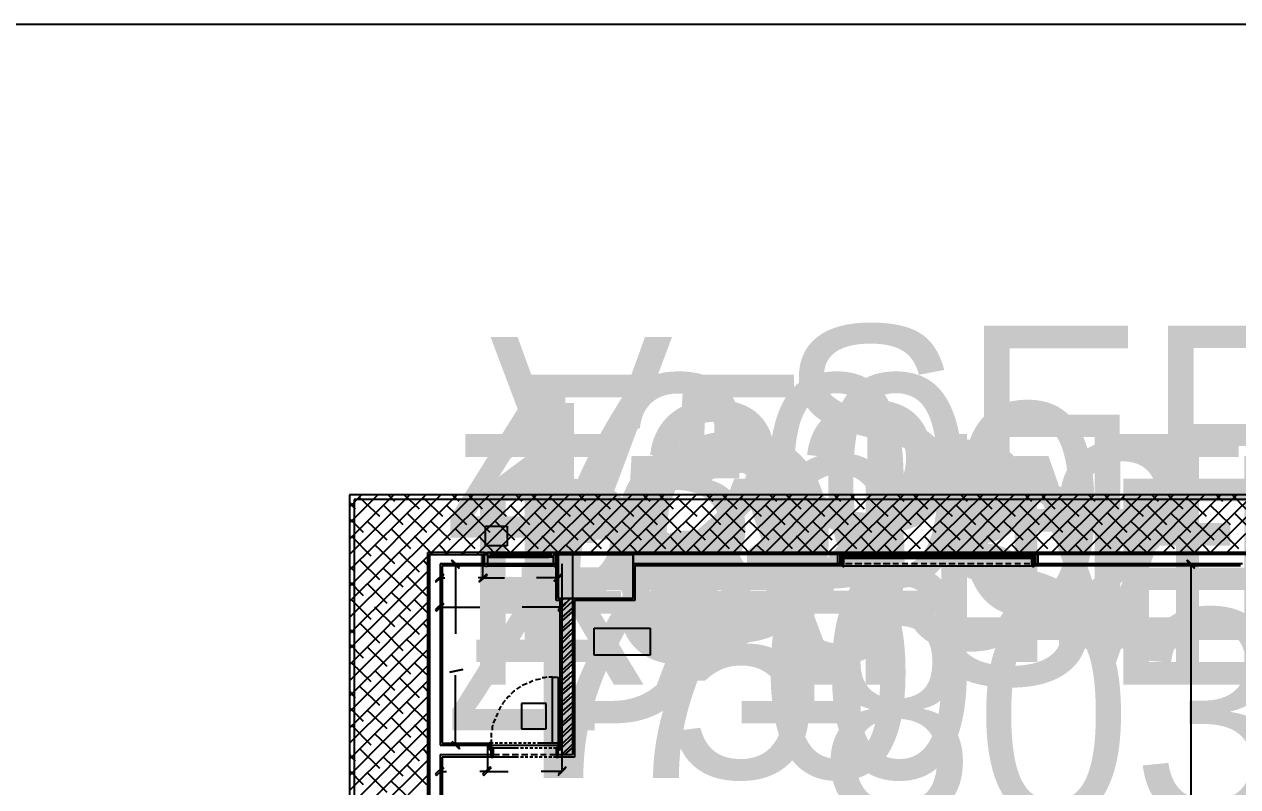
# Model space of a CAD drawing. Header units: feet. Extents: x -4 to 240, y -9 to 130.
# Drawn here: x 36.78 to 77.74, y 104.24 to 129.99 of the extents above; entities that cross this region are included whole.
import ezdxf

# ---------------------------------------------------------------- set-up
doc = ezdxf.new("R2010")
doc.units = ezdxf.units.FT
for name, color, linetype in [('RECTS', 8, 'Continuous'), ('TEXT', 3, 'Continuous'), ('WALLS', 7, 'Continuous')]:
    doc.layers.add(name, color=color, linetype=linetype)

msp = doc.modelspace()

# ---------------------------------------------------------------- linework, layer by layer
at = {"layer": 'RECTS'}
for points in [[(64.306, 111.962), (64.37, 111.962), (64.37, 112.153), (64.306, 112.153)], [(64.306, 111.77), (64.434, 111.77), (64.434, 111.962), (64.306, 111.962)], [(70.788, 111.77), (70.915, 111.77), (70.915, 111.962), (70.788, 111.962)], [(70.852, 111.962), (70.915, 111.962), (70.915, 112.153), (70.852, 112.153)], [(64.37, 111.707), (64.434, 111.707), (64.434, 111.77), (64.37, 111.77)], [(64.408, 111.681), (64.447, 111.681), (64.447, 111.719), (64.408, 111.719)], [(70.788, 111.707), (70.852, 111.707), (70.852, 111.77), (70.788, 111.77)], [(70.813, 111.681), (70.852, 111.681), (70.852, 111.719), (70.813, 111.719)], [(52.478, 105.557), (52.542, 105.557), (52.542, 105.722), (52.478, 105.722)], [(54.801, 105.557), (54.864, 105.557), (54.864, 105.722), (54.801, 105.722)], [(52.478, 105.493), (52.606, 105.493), (52.606, 105.557), (52.478, 105.557)], [(52.542, 105.238), (52.606, 105.238), (52.606, 105.493), (52.542, 105.493)], [(54.737, 105.493), (54.864, 105.493), (54.864, 105.557), (54.737, 105.557)], [(54.737, 105.238), (54.801, 105.238), (54.801, 105.493), (54.737, 105.493)]]:
    msp.add_lwpolyline(points, close=True, dxfattribs=at)
at = {"layer": 'WALLS'}
for p, q in [((-4.172, 129.99), (194.386, 129.99)), ((47.758, 113.684), (48.166, 114.105)), ((47.758, 113.148), (48.715, 114.105)), ((47.758, 112.6), (49.25, 114.105)), ((47.758, 112.089), (49.799, 114.105)), ((47.758, 111.553), (50.335, 114.105)), ((47.758, 111.005), (50.845, 114.105)), ((47.758, 110.494), (51.394, 114.105)), ((47.758, 109.959), (51.93, 114.105)), ((47.758, 109.41), (52.478, 114.105)), ((164.976, 114.105), (47.758, 114.105)), ((47.758, 114.105), (47.758, 80.191)), ((164.823, 113.939), (47.911, 113.939)), ((47.911, 113.939), (47.911, 80.166)), ((48.778, 113.365), (48.102, 114.003)), ((49.289, 113.876), (49.059, 114.105)), ((50.118, 113.62), (49.608, 114.105)), ((50.909, 113.365), (50.246, 114.003)), ((50.973, 112.089), (53.014, 114.105)), ((51.458, 113.876), (51.228, 114.105)), ((51.522, 112.089), (53.563, 114.105)), ((52.249, 113.62), (51.777, 114.105)), ((52.057, 112.089), (54.073, 114.105)), ((53.053, 113.365), (52.376, 114.003)), ((52.67, 112.153), (54.609, 114.105)), ((53.206, 112.153), (55.158, 114.105)), ((53.589, 113.876), (53.372, 114.105)), ((53.754, 112.153), (55.694, 114.105)), ((54.392, 113.62), (53.907, 114.105)), ((54.265, 112.153), (56.242, 114.105)), ((55.222, 113.365), (54.545, 114.003)), ((54.737, 112.089), (56.778, 114.105)), ((55.285, 112.089), (57.289, 114.105)), ((55.732, 113.876), (55.502, 114.105)), ((55.821, 112.089), (57.837, 114.105)), ((56.561, 113.62), (56.051, 114.105)), ((56.37, 112.089), (58.373, 114.105)), ((57.352, 113.365), (56.689, 114.003)), ((56.88, 112.089), (58.922, 114.105)), ((57.416, 112.089), (59.458, 114.105)), ((57.901, 113.876), (57.671, 114.105)), ((57.965, 112.089), (60.006, 114.105)), ((58.692, 113.62), (58.22, 114.105)), ((58.501, 112.089), (60.517, 114.105)), ((59.496, 113.365), (58.82, 114.003)), ((59.049, 112.089), (61.053, 114.105)), ((59.585, 112.089), (61.601, 114.105)), ((60.032, 113.876), (59.815, 114.105)), ((60.096, 112.089), (62.137, 114.105)), ((60.836, 113.62), (60.351, 114.105)), ((60.644, 112.089), (62.686, 114.105)), ((61.665, 113.365), (60.989, 114.003)), ((61.18, 112.089), (63.222, 114.105)), ((61.729, 112.089), (63.732, 114.105)), ((62.175, 113.876), (61.946, 114.105)), ((62.265, 112.089), (64.281, 114.105)), ((63.005, 113.62), (62.494, 114.105)), ((62.813, 112.089), (64.817, 114.105)), ((63.796, 113.365), (63.132, 114.003)), ((63.324, 112.089), (65.365, 114.105)), ((63.86, 112.089), (65.901, 114.105)), ((64.344, 113.876), (64.115, 114.105)), ((64.408, 112.089), (66.45, 114.105)), ((65.136, 113.62), (64.663, 114.105)), ((64.944, 112.089), (66.96, 114.105)), ((65.939, 113.365), (65.263, 114.003)), ((65.493, 112.089), (67.496, 114.105)), ((66.029, 112.089), (68.045, 114.105)), ((66.475, 113.876), (66.258, 114.105)), ((66.539, 112.089), (68.581, 114.105)), ((67.279, 113.62), (66.794, 114.105)), ((67.088, 112.089), (69.129, 114.105)), ((68.108, 113.365), (67.432, 114.003)), ((67.624, 112.089), (69.665, 114.105)), ((68.172, 112.089), (70.175, 114.105)), ((68.619, 113.876), (68.389, 114.105)), ((68.708, 112.089), (70.724, 114.105)), ((69.448, 113.62), (68.938, 114.105)), ((69.257, 112.089), (71.26, 114.105)), ((70.239, 113.365), (69.576, 114.003)), ((69.767, 112.089), (71.809, 114.105)), ((70.303, 112.089), (72.344, 114.105)), ((70.788, 113.876), (70.558, 114.105)), ((70.852, 112.089), (72.893, 114.105)), ((71.579, 113.62), (71.107, 114.105)), ((71.388, 112.089), (73.404, 114.105)), ((72.383, 113.365), (71.707, 114.003)), ((71.936, 112.089), (73.939, 114.105)), ((72.472, 112.089), (74.488, 114.105)), ((72.919, 113.876), (72.702, 114.105)), ((72.982, 112.089), (75.024, 114.105)), ((73.722, 113.62), (73.238, 114.105)), ((73.531, 112.089), (75.573, 114.105)), ((74.552, 113.365), (73.876, 114.003)), ((74.067, 112.089), (76.108, 114.105)), ((74.616, 112.089), (76.619, 114.105)), ((75.062, 113.876), (74.833, 114.105)), ((75.152, 112.089), (77.167, 114.105)), ((75.892, 113.62), (75.381, 114.105)), ((75.7, 112.089), (77.703, 114.105)), ((76.683, 113.365), (76.019, 114.003)), ((76.211, 112.089), (78.252, 114.105)), ((76.746, 112.089), (78.788, 114.105)), ((77.231, 113.876), (77.002, 114.105)), ((77.295, 112.089), (79.337, 114.105)), ((78.022, 113.62), (77.55, 114.105)), ((47.949, 113.62), (47.758, 113.85)), ((49.569, 113.085), (48.906, 113.748)), ((50.373, 112.829), (49.697, 113.493)), ((51.713, 113.085), (51.037, 113.748)), ((52.504, 112.829), (51.841, 113.493)), ((53.844, 113.085), (53.18, 113.748)), ((54.673, 112.829), (54.01, 113.493)), ((56.013, 113.085), (55.349, 113.748)), ((56.817, 112.829), (56.14, 113.493)), ((58.156, 113.085), (57.48, 113.748)), ((58.947, 112.829), (58.284, 113.493)), ((60.287, 113.085), (59.624, 113.748)), ((61.116, 112.829), (60.453, 113.493)), ((62.456, 113.085), (61.793, 113.748)), ((63.26, 112.829), (62.584, 113.493)), ((64.6, 113.085), (63.923, 113.748)), ((65.391, 112.829), (64.727, 113.493)), ((66.73, 113.085), (66.067, 113.748)), ((67.56, 112.829), (66.896, 113.493)), ((68.9, 113.085), (68.236, 113.748)), ((69.703, 112.829), (69.027, 113.493)), ((71.043, 113.085), (70.367, 113.748)), ((71.834, 112.829), (71.171, 113.493)), ((73.174, 113.085), (72.51, 113.748)), ((74.003, 112.829), (73.34, 113.493)), ((75.343, 113.085), (74.679, 113.748)), ((76.147, 112.829), (75.47, 113.493)), ((77.486, 113.085), (76.81, 113.748)), ((78.278, 112.829), (77.614, 113.493)), ((48.23, 112.829), (47.758, 113.301)), ((49.033, 112.574), (48.357, 113.212)), ((51.164, 112.574), (50.501, 113.212)), ((52.351, 112.383), (52.351, 113.046)), ((52.351, 113.046), (53.078, 113.046)), ((53.333, 112.574), (52.67, 113.212)), ((53.078, 113.046), (53.078, 112.383)), ((55.477, 112.574), (54.801, 113.212)), ((57.608, 112.574), (56.944, 113.212)), ((59.777, 112.574), (59.113, 113.212)), ((61.92, 112.574), (61.244, 113.212)), ((64.051, 112.574), (63.388, 113.212)), ((66.22, 112.574), (65.557, 113.212)), ((68.364, 112.574), (67.687, 113.212)), ((70.494, 112.574), (69.831, 113.212)), ((72.663, 112.574), (72, 113.212)), ((74.807, 112.574), (74.131, 113.212)), ((76.938, 112.574), (76.274, 113.212)), ((48.485, 112.026), (47.821, 112.702)), ((49.825, 112.281), (49.161, 112.957)), ((50.565, 112.089), (49.952, 112.702)), ((51.994, 112.281), (51.33, 112.957)), ((52.632, 112.153), (52.121, 112.702)), ((54.137, 112.281), (53.461, 112.957)), ((54.864, 112.089), (54.265, 112.702)), ((56.268, 112.281), (55.604, 112.957)), ((57.008, 112.089), (56.396, 112.702)), ((58.437, 112.281), (57.774, 112.957)), ((59.139, 112.089), (58.565, 112.702)), ((60.581, 112.281), (59.904, 112.957)), ((61.308, 112.089), (60.708, 112.702)), ((62.711, 112.281), (62.048, 112.957)), ((63.451, 112.089), (62.839, 112.702)), ((64.88, 112.281), (64.217, 112.957)), ((65.582, 112.089), (65.008, 112.702)), ((67.024, 112.281), (66.348, 112.957)), ((67.751, 112.089), (67.152, 112.702)), ((69.155, 112.281), (68.491, 112.957)), ((69.895, 112.089), (69.282, 112.702)), ((71.324, 112.281), (70.66, 112.957)), ((72.026, 112.089), (71.451, 112.702)), ((73.467, 112.281), (72.791, 112.957)), ((74.195, 112.089), (73.595, 112.702)), ((75.598, 112.281), (74.935, 112.957)), ((76.338, 112.089), (75.726, 112.702)), ((77.767, 112.281), (77.104, 112.957)), ((49.289, 111.77), (48.612, 112.408)), ((51.1, 112.089), (50.781, 112.408)), ((53.078, 112.383), (52.351, 112.383)), ((53.18, 112.153), (52.925, 112.408)), ((55.413, 112.089), (55.056, 112.408)), ((57.544, 112.089), (57.225, 112.408)), ((59.687, 112.089), (59.368, 112.408)), ((61.856, 112.089), (61.499, 112.408)), ((63.987, 112.089), (63.668, 112.408)), ((66.131, 112.089), (65.812, 112.408)), ((68.3, 112.089), (67.943, 112.408)), ((70.431, 112.089), (70.112, 112.408)), ((72.574, 112.089), (72.255, 112.408)), ((74.743, 112.089), (74.386, 112.408)), ((76.874, 112.089), (76.555, 112.408)), ((48.778, 111.234), (48.102, 111.898)), ((50.118, 111.49), (49.442, 112.153)), ((50.463, 111.643), (50.246, 111.898)), ((50.399, 102.903), (50.399, 112.153)), ((52.313, 112.153), (50.399, 112.153)), ((50.463, 112.089), (50.463, 102.967)), ((50.463, 112.089), (52.249, 112.089)), ((51.458, 111.643), (51.203, 111.898)), ((51.228, 111.898), (51.203, 111.872)), ((51.203, 111.872), (51.458, 111.617)), ((51.483, 111.643), (51.228, 111.898)), ((51.649, 112.089), (51.585, 112.153)), ((52.249, 111.77), (52.249, 112.089)), ((52.249, 112.089), (52.376, 112.089)), ((52.313, 111.707), (52.313, 112.153)), ((52.313, 111.707), (52.313, 112.153)), ((52.313, 112.153), (52.415, 112.153)), ((52.313, 111.707), (52.313, 112.153)), ((52.313, 112.153), (52.415, 112.153)), ((52.415, 112.153), (52.415, 111.707)), ((54.648, 112.153), (52.415, 112.153)), ((52.415, 112.153), (52.415, 111.707)), ((52.415, 112.153), (54.648, 112.153)), ((52.568, 112.153), (52.415, 112.153)), ((52.415, 112.153), (52.415, 112)), ((52.542, 112.153), (52.415, 112.153)), ((52.415, 112.153), (52.415, 112.026)), ((52.415, 112.026), (52.542, 112.026)), ((53.372, 112), (52.415, 112)), ((52.415, 112), (52.415, 111.707)), ((54.648, 112), (52.415, 112)), ((52.415, 112), (52.568, 112)), ((52.478, 112.089), (52.695, 112.089)), ((52.478, 112), (54.482, 112)), ((52.542, 112.026), (52.542, 112.153)), ((52.568, 112), (52.568, 112.153)), ((52.568, 112.089), (54.482, 112.089)), ((52.606, 112.064), (52.568, 112.089)), ((52.606, 112.064), (54.482, 112.064)), ((52.797, 112.089), (53.014, 112.089)), ((53.116, 112.089), (53.308, 112.089)), ((54.329, 112), (53.372, 112)), ((53.435, 112.089), (53.627, 112.089)), ((53.754, 112.089), (53.946, 112.089)), ((54.073, 112.089), (54.265, 112.089)), ((54.648, 112), (54.329, 112)), ((54.392, 112.089), (54.584, 112.089)), ((54.482, 112), (54.482, 112.153)), ((54.482, 112.153), (54.648, 112.153)), ((54.482, 112.064), (54.482, 112.089)), ((54.648, 112), (54.482, 112)), ((54.52, 112.026), (54.52, 112.153)), ((54.52, 112.153), (54.648, 112.153)), ((54.648, 112.026), (54.52, 112.026)), ((54.737, 112.153), (54.648, 112.153)), ((54.648, 112.153), (54.648, 111.707)), ((54.648, 112.153), (54.648, 112)), ((54.648, 112.153), (54.648, 112.026)), ((54.737, 112.153), (54.648, 112.153)), ((54.648, 112.153), (54.648, 111.707)), ((54.648, 111.707), (54.648, 112)), ((54.673, 112.089), (54.801, 112.089)), ((54.737, 110.533), (54.737, 112.153)), ((64.306, 112.153), (54.737, 112.153)), ((54.737, 111.707), (54.737, 112.153)), ((54.737, 111.707), (54.737, 112.153)), ((57.327, 112.089), (54.801, 112.089)), ((54.801, 112.089), (54.801, 110.596)), ((54.801, 110.596), (54.801, 112.089)), ((54.801, 112.089), (57.327, 112.089)), ((55.285, 112.089), (55.285, 105.327)), ((55.923, 112.089), (55.885, 112.153)), ((64.242, 112.089), (57.327, 112.089)), ((57.327, 110.596), (57.327, 112.089)), ((57.327, 112.089), (57.327, 110.596)), ((58.093, 112.089), (58.029, 112.153)), ((60.223, 112.089), (60.159, 112.153)), ((62.367, 112.089), (62.329, 112.153)), ((64.242, 111.77), (64.242, 112.089)), ((64.408, 112.089), (64.242, 112.089)), ((64.37, 112.153), (64.306, 112.153)), ((64.306, 112.153), (64.306, 111.77)), ((64.37, 111.77), (64.37, 112.153)), ((64.37, 112.153), (64.37, 112.153)), ((64.37, 112.153), (64.37, 111.962)), ((70.852, 112.153), (64.37, 112.153)), ((64.434, 111.962), (64.37, 111.962)), ((64.37, 111.962), (64.37, 111.707)), ((64.37, 111.962), (70.852, 111.962)), ((64.408, 112.153), (64.408, 112.064)), ((64.408, 112.153), (64.498, 112.153)), ((64.408, 112.128), (67.624, 112.128)), ((64.408, 112.064), (64.408, 111.962)), ((64.408, 112.064), (64.498, 112.064)), ((64.408, 112.064), (64.498, 112.064)), ((64.408, 111.962), (64.498, 111.962)), ((64.434, 112.026), (64.6, 112.026)), ((64.434, 112.026), (64.498, 112.026)), ((64.434, 112), (64.6, 112)), ((64.434, 112), (64.434, 112)), ((64.434, 112), (64.498, 112)), ((64.434, 112), (64.434, 112)), ((70.788, 111.962), (64.434, 111.962)), ((64.434, 111.962), (64.434, 111.707)), ((70.788, 111.962), (64.434, 111.962)), ((64.434, 111.707), (64.434, 111.962)), ((64.536, 112.089), (64.472, 112.153)), ((70.724, 112.153), (64.498, 112.153)), ((64.498, 112.153), (64.498, 112.153)), ((64.727, 112.089), (64.498, 112.089)), ((64.498, 112.089), (64.498, 112.089)), ((64.498, 112.089), (64.498, 112.089)), ((64.498, 112.089), (64.498, 112.089)), ((70.724, 112.064), (64.498, 112.064)), ((70.724, 112.064), (64.498, 112.064)), ((64.498, 112.064), (64.498, 112.064)), ((64.498, 112.064), (64.498, 112.064)), ((64.498, 112.064), (64.498, 112.064)), ((64.498, 112.026), (64.498, 112.026)), ((64.498, 112.026), (64.561, 112.026)), ((64.498, 112.026), (67.726, 112.026)), ((64.498, 112.026), (67.726, 112.026)), ((67.726, 112.026), (64.498, 112.026)), ((64.498, 112), (64.498, 112)), ((64.498, 112), (64.498, 112)), ((64.498, 112), (64.498, 112)), ((64.498, 112), (64.498, 112)), ((64.498, 112), (64.561, 112)), ((64.498, 112), (64.498, 112)), ((70.724, 111.962), (64.498, 111.962)), ((64.498, 111.962), (64.498, 111.962)), ((64.498, 111.962), (64.498, 111.962)), ((64.498, 111.962), (64.498, 111.962)), ((64.498, 111.962), (64.498, 111.962)), ((64.561, 112.026), (64.561, 112.026)), ((64.561, 112.026), (64.561, 112.026)), ((64.561, 112.026), (64.561, 112.026)), ((64.561, 112), (64.561, 112)), ((64.561, 112), (64.561, 112)), ((64.561, 112), (64.561, 112)), ((64.6, 112.026), (64.6, 112.026)), ((67.624, 112.026), (64.6, 112.026)), ((64.6, 112), (64.6, 112)), ((67.624, 112), (64.6, 112)), ((65.046, 112.089), (64.817, 112.089)), ((65.365, 112.089), (65.136, 112.089)), ((65.684, 112.089), (65.455, 112.089)), ((66.003, 112.089), (65.774, 112.089)), ((66.284, 112.089), (66.093, 112.089)), ((66.603, 112.089), (66.411, 112.089)), ((66.667, 112.089), (66.603, 112.153)), ((66.922, 112.089), (66.73, 112.089)), ((67.241, 112.089), (67.049, 112.089)), ((67.56, 112.089), (67.368, 112.089)), ((67.624, 112.128), (67.789, 112.128)), ((67.624, 112.089), (67.789, 112.089)), ((67.624, 112.089), (67.624, 112.089)), ((67.789, 112.026), (67.624, 112.026)), ((67.624, 112.026), (67.624, 112.026)), ((67.624, 112.026), (67.624, 112.026)), ((67.789, 112), (67.624, 112)), ((67.624, 112), (67.624, 112)), ((67.624, 112), (67.624, 112)), ((67.662, 112.128), (67.662, 112.128)), ((67.662, 112.128), (67.662, 112.128)), ((67.879, 112.089), (67.662, 112.089)), ((67.662, 112.089), (67.662, 112.089)), ((67.662, 112.089), (67.662, 112.089)), ((67.726, 112.026), (67.662, 112.026)), ((67.662, 112.026), (67.662, 112.026)), ((67.726, 112), (67.662, 112)), ((67.662, 112), (67.662, 112)), ((70.813, 112.128), (67.687, 112.128)), ((67.687, 112.128), (70.75, 112.128)), ((67.687, 112.128), (70.75, 112.128)), ((70.75, 112.128), (67.687, 112.128)), ((67.687, 112.128), (67.687, 112.128)), ((67.687, 112.128), (67.687, 112.128)), ((67.687, 112.128), (67.751, 112.128)), ((70.813, 112.089), (67.687, 112.089)), ((67.687, 112.089), (67.687, 112.089)), ((67.687, 112.089), (67.751, 112.089)), ((67.687, 112.089), (67.687, 112.089)), ((67.726, 112.128), (67.726, 112.128)), ((67.726, 112.128), (67.726, 112.128)), ((67.726, 112.128), (70.686, 112.128)), ((67.726, 112.128), (67.726, 112.128)), ((67.726, 112.089), (67.726, 112.089)), ((67.726, 112.089), (67.726, 112.089)), ((67.726, 112.089), (67.726, 112.089)), ((67.726, 112.089), (70.686, 112.089)), ((67.726, 112.089), (67.726, 112.089)), ((67.726, 112.026), (67.726, 112.026)), ((67.789, 112.026), (67.726, 112.026)), ((67.789, 112), (67.726, 112)), ((67.726, 112), (67.726, 112)), ((67.751, 112.128), (67.751, 112.128)), ((67.751, 112.089), (67.751, 112.089)), ((67.789, 112.128), (67.789, 112.128)), ((67.789, 112.128), (67.789, 112.128)), ((67.789, 112.128), (67.789, 112.128)), ((67.789, 112.089), (67.789, 112.089)), ((67.789, 112.089), (67.789, 112.089)), ((67.789, 112.089), (67.789, 112.089)), ((67.789, 112.026), (70.852, 112.026)), ((67.789, 112), (67.789, 112)), ((67.789, 112), (67.789, 112)), ((68.198, 112.089), (67.981, 112.089)), ((68.517, 112.089), (68.3, 112.089)), ((68.836, 112.089), (68.619, 112.089)), ((68.81, 112.089), (68.772, 112.153)), ((69.155, 112.089), (68.938, 112.089)), ((69.474, 112.089), (69.257, 112.089)), ((69.793, 112.089), (69.576, 112.089)), ((70.086, 112.089), (69.895, 112.089)), ((70.405, 112.089), (70.214, 112.089)), ((70.724, 112.089), (70.533, 112.089)), ((70.75, 112.128), (70.686, 112.128)), ((70.686, 112.128), (70.686, 112.128)), ((70.75, 112.089), (70.686, 112.089)), ((70.686, 112.089), (70.686, 112.089)), ((70.724, 112.153), (70.724, 112.153)), ((70.724, 112.153), (70.724, 112.153)), ((70.724, 112.089), (70.724, 112.089)), ((70.724, 112.089), (70.724, 112.089)), ((70.724, 112.064), (70.724, 112.064)), ((70.724, 112.064), (70.724, 112.064)), ((70.724, 112.064), (70.724, 112.064)), ((70.724, 112.064), (70.724, 112.064)), ((70.724, 112.064), (70.724, 112.064)), ((70.724, 112), (70.724, 112)), ((70.724, 112), (70.724, 112)), ((70.724, 111.962), (70.724, 111.962)), ((70.724, 111.962), (70.724, 111.962)), ((70.724, 111.962), (70.724, 111.962)), ((70.75, 112.153), (70.75, 112.153)), ((70.75, 112.153), (70.75, 112.153)), ((70.852, 112.153), (70.75, 112.153)), ((70.75, 112.128), (70.75, 112.128)), ((70.813, 112.128), (70.75, 112.128)), ((70.813, 112.089), (70.75, 112.089)), ((70.75, 112.089), (70.75, 112.089)), ((70.75, 112.089), (70.75, 112.089)), ((70.75, 112.089), (70.75, 112.089)), ((70.852, 112.064), (70.75, 112.064)), ((70.852, 112.064), (70.75, 112.064)), ((70.75, 112.064), (70.75, 112.064)), ((70.75, 112.064), (70.75, 112.064)), ((70.75, 112.064), (70.75, 112.064)), ((70.75, 112.064), (70.75, 112.064)), ((70.75, 112), (70.75, 112)), ((70.75, 112), (70.75, 112)), ((70.852, 111.962), (70.75, 111.962)), ((70.75, 111.962), (70.75, 111.962)), ((70.75, 111.962), (70.75, 111.962)), ((70.852, 111.962), (70.788, 111.962)), ((70.788, 111.707), (70.788, 111.962)), ((70.788, 111.962), (70.852, 111.962)), ((70.813, 112.089), (70.813, 112.089)), ((70.813, 112.089), (70.813, 112.089)), ((70.852, 112.064), (70.852, 112.153)), ((70.852, 112.153), (70.915, 112.153)), ((70.852, 111.77), (70.852, 112.153)), ((70.852, 111.962), (70.852, 112.153)), ((71.005, 112.089), (70.852, 112.089)), ((70.852, 111.962), (70.852, 112.064)), ((70.852, 111.707), (70.852, 111.962)), ((70.852, 111.962), (70.852, 111.707)), ((70.979, 112.089), (70.915, 112.153)), ((78.316, 112.153), (70.915, 112.153)), ((70.915, 112.153), (70.915, 111.77)), ((78.252, 112.089), (71.005, 112.089)), ((71.005, 111.77), (71.005, 112.089)), ((73.11, 112.089), (73.046, 112.153)), ((75.254, 112.089), (75.215, 112.153)), ((76.274, 111.643), (76.019, 111.898)), ((76.045, 111.898), (76.019, 111.872)), ((76.019, 111.872), (76.274, 111.617)), ((76.3, 111.643), (76.045, 111.898)), ((77.423, 112.089), (77.359, 112.153)), ((47.949, 111.49), (47.758, 111.707)), ((47.758, 108.9), (50.463, 111.579)), ((49.569, 110.979), (48.906, 111.617)), ((50.909, 111.426), (50.654, 111.171)), ((50.947, 111.426), (50.692, 111.171)), ((52.249, 111.77), (50.82, 111.77)), ((50.82, 111.77), (50.82, 105.646)), ((50.82, 111.77), (50.82, 105.646)), ((50.82, 111.77), (52.249, 111.77)), ((50.82, 111.77), (50.82, 111.298)), ((50.82, 111.77), (50.82, 111.77)), ((50.82, 111.77), (51.33, 111.77)), ((50.82, 111.77), (50.82, 111.77)), ((52.313, 111.707), (50.884, 111.707)), ((50.884, 111.707), (50.884, 105.71)), ((51.33, 111.77), (51.33, 109.41)), ((51.33, 111.77), (51.33, 111.77)), ((52.121, 111.171), (52.376, 111.426)), ((52.376, 111.426), (52.121, 111.171)), ((52.376, 111.426), (52.121, 111.171)), ((52.376, 111.426), (52.121, 111.171)), ((54.801, 111.77), (52.249, 111.77)), ((52.249, 111.77), (52.376, 111.77)), ((52.249, 111.77), (52.249, 111.298)), ((52.249, 111.77), (52.249, 111.77)), ((52.249, 111.77), (52.249, 111.298)), ((52.249, 111.77), (52.249, 111.77)), ((52.351, 111.681), (52.313, 111.707)), ((52.351, 111.681), (52.313, 111.707)), ((52.376, 111.681), (52.351, 111.681)), ((52.376, 111.681), (52.351, 111.681)), ((52.415, 111.707), (52.376, 111.681)), ((52.415, 111.707), (52.376, 111.681)), ((52.415, 111.388), (52.376, 111.426)), ((52.415, 111.707), (54.648, 111.707)), ((54.648, 111.707), (52.415, 111.707)), ((52.478, 111.77), (52.695, 111.77)), ((52.797, 111.77), (53.014, 111.77)), ((53.116, 111.77), (53.308, 111.77)), ((53.435, 111.77), (53.627, 111.77)), ((53.754, 111.77), (53.946, 111.77)), ((54.073, 111.77), (54.265, 111.77)), ((54.392, 111.77), (54.584, 111.77)), ((54.648, 111.707), (54.673, 111.681)), ((54.648, 111.707), (54.673, 111.681)), ((54.903, 111.426), (54.648, 111.171)), ((54.673, 111.77), (54.801, 111.77)), ((54.673, 111.681), (54.711, 111.681)), ((54.673, 111.681), (54.711, 111.681)), ((54.673, 111.171), (54.928, 111.426)), ((54.711, 111.681), (54.737, 111.707)), ((54.711, 111.681), (54.737, 111.707)), ((54.801, 110.596), (54.801, 111.77)), ((54.801, 111.77), (54.801, 111.298)), ((54.801, 111.77), (54.801, 111.77)), ((54.928, 111.388), (54.903, 111.426)), ((54.928, 111.77), (54.928, 105.327)), ((64.242, 111.77), (57.327, 111.77)), ((64.37, 111.707), (57.391, 111.707)), ((57.391, 111.707), (57.391, 110.533)), ((64.408, 111.77), (64.242, 111.77)), ((64.306, 111.77), (64.37, 111.77)), ((64.37, 111.681), (64.37, 111.681)), ((64.408, 111.681), (64.408, 111.681)), ((64.408, 111.681), (64.408, 111.681)), ((64.434, 111.707), (70.788, 111.707)), ((64.434, 111.707), (70.788, 111.707)), ((64.434, 111.681), (64.434, 111.681)), ((64.727, 111.77), (64.498, 111.77)), ((65.046, 111.77), (64.817, 111.77)), ((65.365, 111.77), (65.136, 111.77)), ((65.684, 111.77), (65.455, 111.77)), ((66.003, 111.77), (65.774, 111.77)), ((66.284, 111.77), (66.093, 111.77)), ((66.603, 111.77), (66.411, 111.77)), ((66.922, 111.77), (66.73, 111.77)), ((67.241, 111.77), (67.049, 111.77)), ((67.56, 111.77), (67.368, 111.77)), ((67.879, 111.77), (67.662, 111.77)), ((68.198, 111.77), (67.981, 111.77)), ((68.517, 111.77), (68.3, 111.77)), ((68.836, 111.77), (68.619, 111.77)), ((69.155, 111.77), (68.938, 111.77)), ((69.474, 111.77), (69.257, 111.77)), ((69.793, 111.77), (69.576, 111.77)), ((70.086, 111.77), (69.895, 111.77)), ((70.405, 111.77), (70.214, 111.77)), ((70.724, 111.77), (70.533, 111.77)), ((70.788, 111.707), (70.852, 111.707)), ((70.813, 111.681), (70.788, 111.707)), ((70.852, 111.681), (70.813, 111.681)), ((71.005, 111.77), (70.852, 111.77)), ((70.915, 111.77), (70.852, 111.77)), ((77.831, 111.707), (70.852, 111.707)), ((70.852, 111.707), (70.852, 111.681)), ((77.895, 111.77), (71.005, 111.77)), ((77.512, 111.77), (76.147, 111.77)), ((76.147, 111.77), (76.147, 92.606)), ((77.512, 111.77), (77.512, 111.77)), ((48.23, 110.686), (47.758, 111.171)), ((47.758, 108.364), (50.463, 111.069)), ((49.033, 110.431), (48.357, 111.107)), ((50.373, 110.686), (49.697, 111.362)), ((50.654, 111.171), (50.692, 111.171)), ((50.692, 111.171), (50.947, 111.388)), ((50.82, 111.298), (50.973, 111.298)), ((52.249, 111.298), (52.096, 111.298)), ((52.121, 111.171), (52.159, 111.171)), ((52.159, 111.171), (52.415, 111.388)), ((52.159, 111.171), (52.415, 111.388)), ((52.249, 111.298), (52.249, 111.298)), ((52.249, 111.298), (52.989, 111.298)), ((54.801, 111.298), (54.073, 111.298)), ((54.673, 111.171), (54.928, 111.388)), ((54.801, 111.298), (54.801, 111.298)), ((49.825, 110.175), (49.161, 110.813)), ((54.928, 110.596), (54.801, 110.596)), ((54.801, 110.596), (57.327, 110.596)), ((57.327, 110.596), (54.801, 110.596)), ((54.928, 105.646), (54.928, 110.596)), ((54.928, 110.533), (54.992, 110.596)), ((54.928, 110.303), (55.222, 110.596)), ((47.758, 107.815), (50.463, 110.533)), ((48.485, 109.895), (47.821, 110.558)), ((49.289, 109.64), (48.612, 110.303)), ((50.463, 110.048), (49.952, 110.558)), ((50.909, 110.469), (50.654, 110.214)), ((50.654, 110.214), (50.692, 110.175)), ((50.947, 110.431), (50.692, 110.214)), ((50.692, 110.175), (50.947, 110.431)), ((50.82, 110.303), (50.82, 110.303)), ((50.82, 110.303), (52.159, 110.303)), ((50.82, 110.303), (50.82, 110.303)), ((54.928, 110.303), (53.589, 110.303)), ((54.864, 110.533), (54.737, 110.533)), ((55.056, 110.469), (54.801, 110.214)), ((54.801, 110.214), (55.056, 110.431)), ((54.801, 110.175), (55.056, 110.431)), ((54.864, 105.71), (54.864, 110.533)), ((54.928, 110.175), (55.285, 110.494)), ((54.928, 110.303), (54.928, 110.303)), ((54.928, 110.303), (54.928, 110.303)), ((54.928, 109.959), (55.285, 110.278)), ((55.056, 110.431), (55.056, 110.469)), ((57.391, 110.533), (55.349, 110.533)), ((55.349, 110.533), (55.349, 105.238)), ((47.758, 107.305), (50.463, 109.984)), ((48.778, 109.091), (48.102, 109.767)), ((50.118, 109.384), (49.442, 110.022)), ((50.463, 109.537), (50.246, 109.767)), ((54.928, 109.831), (55.285, 110.15)), ((54.928, 109.576), (55.285, 109.92)), ((54.928, 109.474), (55.285, 109.793)), ((47.949, 109.384), (47.758, 109.576)), ((47.758, 106.769), (50.463, 109.474)), ((49.569, 108.836), (48.906, 109.512)), ((54.928, 109.219), (55.285, 109.576)), ((54.928, 109.091), (55.285, 109.448)), ((56.013, 109.601), (57.901, 109.601)), ((56.013, 108.683), (56.013, 109.601)), ((57.901, 109.601), (57.901, 108.683)), ((48.23, 108.581), (47.758, 109.065)), ((47.758, 106.22), (50.463, 108.938)), ((49.033, 108.3), (48.357, 108.963)), ((50.373, 108.581), (49.697, 109.219)), ((54.928, 108.874), (55.285, 109.219)), ((54.928, 108.746), (55.285, 109.091)), ((49.825, 108.045), (49.161, 108.708)), ((54.928, 108.517), (55.285, 108.874)), ((54.928, 108.389), (55.285, 108.746)), ((57.901, 108.683), (56.013, 108.683)), ((47.758, 105.71), (50.463, 108.389)), ((48.485, 107.789), (47.821, 108.427)), ((49.289, 107.496), (48.612, 108.172)), ((50.463, 107.943), (49.952, 108.427)), ((51.585, 108.198), (51.139, 108.108)), ((51.139, 108.108), (51.585, 108.198)), ((54.928, 108.172), (55.285, 108.491)), ((54.928, 108.045), (55.285, 108.389)), ((54.928, 107.815), (55.285, 108.134)), ((47.758, 105.174), (50.463, 107.879)), ((50.118, 107.241), (49.442, 107.917)), ((51.33, 105.646), (51.33, 108.006)), ((53.754, 107.726), (53.589, 107.662)), ((53.946, 107.815), (53.818, 107.751)), ((54.073, 107.853), (54.035, 107.853)), ((54.201, 107.879), (54.073, 107.853)), ((54.329, 107.917), (54.265, 107.917)), ((54.418, 107.943), (54.329, 107.917)), ((54.609, 107.943), (54.482, 107.943)), ((54.609, 105.71), (54.609, 107.943)), ((54.609, 107.943), (54.801, 107.943)), ((54.801, 107.943), (54.801, 105.71)), ((54.928, 107.687), (55.285, 108.006)), ((54.928, 107.47), (55.285, 107.789)), ((47.949, 107.241), (47.758, 107.47)), ((47.758, 104.625), (50.463, 107.343)), ((48.778, 106.986), (48.102, 107.624)), ((49.569, 106.705), (48.906, 107.368)), ((50.463, 107.407), (50.246, 107.624)), ((53.18, 107.305), (53.116, 107.279)), ((53.308, 107.47), (53.206, 107.368)), ((53.333, 107.47), (53.308, 107.47)), ((53.525, 107.624), (53.397, 107.534)), ((54.928, 107.343), (55.285, 107.662)), ((54.928, 107.113), (55.285, 107.432)), ((54.928, 106.986), (55.285, 107.305)), ((48.23, 106.45), (47.758, 106.922)), ((50.373, 106.45), (49.697, 107.113)), ((52.861, 106.96), (52.797, 106.833)), ((53.014, 107.152), (52.925, 107.049)), ((52.925, 107.049), (52.925, 107.024)), ((53.116, 107.279), (53.053, 107.215)), ((54.392, 107.049), (53.563, 107.049)), ((53.563, 107.049), (53.563, 106.195)), ((54.392, 106.195), (54.392, 107.049)), ((54.928, 106.769), (55.285, 107.088)), ((54.928, 106.641), (55.285, 106.96)), ((47.758, 104.115), (50.463, 106.794)), ((49.033, 106.195), (48.357, 106.833)), ((49.825, 105.901), (49.161, 106.577)), ((52.67, 106.539), (52.606, 106.386)), ((52.759, 106.73), (52.695, 106.603)), ((54.928, 106.386), (55.285, 106.73)), ((54.928, 106.284), (55.285, 106.603)), ((47.758, 103.579), (50.463, 106.284)), ((48.485, 105.646), (47.821, 106.322)), ((50.463, 105.812), (49.952, 106.322)), ((52.606, 106.322), (52.568, 106.284)), ((52.568, 106.284), (52.568, 106.156)), ((53.563, 106.195), (54.392, 106.195)), ((54.928, 106.029), (55.285, 106.386)), ((54.928, 105.901), (55.285, 106.258)), ((47.758, 103.03), (50.463, 105.748)), ((49.289, 105.391), (48.612, 106.029)), ((50.118, 105.11), (49.442, 105.774)), ((50.884, 105.71), (52.478, 105.71)), ((51.203, 105.774), (51.458, 105.518)), ((51.203, 105.774), (51.458, 105.518)), ((51.483, 105.557), (51.228, 105.774)), ((52.478, 105.71), (52.542, 105.71)), ((52.478, 105.493), (52.478, 105.71)), ((52.542, 106.067), (52.542, 106.003)), ((52.542, 106.003), (52.542, 105.901)), ((52.542, 105.837), (52.542, 105.71)), ((52.542, 105.71), (52.542, 105.493)), ((52.606, 105.71), (52.542, 105.71)), ((52.759, 105.71), (52.67, 105.71)), ((52.925, 105.71), (52.823, 105.71)), ((53.078, 105.71), (52.989, 105.71)), ((53.244, 105.71), (53.142, 105.71)), ((53.397, 105.71), (53.308, 105.71)), ((53.563, 105.71), (53.461, 105.71)), ((53.716, 105.71), (53.627, 105.71)), ((53.882, 105.71), (53.78, 105.71)), ((54.035, 105.71), (53.946, 105.71)), ((54.226, 105.71), (54.099, 105.71)), ((54.392, 105.71), (54.226, 105.71)), ((54.545, 105.71), (54.392, 105.71)), ((54.711, 105.71), (54.545, 105.71)), ((54.801, 105.71), (54.609, 105.71)), ((54.801, 105.71), (54.711, 105.71)), ((54.711, 105.71), (54.711, 105.71)), ((54.801, 105.71), (54.711, 105.71)), ((54.801, 105.71), (54.711, 105.71)), ((54.864, 105.71), (54.801, 105.71)), ((54.801, 105.71), (54.801, 105.493)), ((54.801, 105.71), (54.801, 105.62)), ((54.801, 105.71), (54.801, 105.62)), ((54.801, 105.71), (54.801, 105.71)), ((54.864, 105.493), (54.864, 105.71)), ((54.928, 105.684), (55.285, 106.029)), ((54.928, 105.557), (55.285, 105.901)), ((54.928, 105.327), (55.285, 105.684)), ((47.949, 105.11), (47.758, 105.327)), ((48.778, 104.855), (48.102, 105.518)), ((50.463, 105.263), (50.246, 105.518)), ((50.82, 105.646), (52.415, 105.646)), ((50.82, 105.646), (52.415, 105.646)), ((50.82, 105.646), (51.33, 105.646)), ((50.82, 105.646), (50.82, 105.646)), ((50.82, 105.327), (50.82, 102.967)), ((50.82, 105.327), (52.415, 105.327)), ((50.82, 105.327), (50.82, 104.753)), ((50.82, 105.327), (50.82, 105.327)), ((51.458, 105.518), (51.483, 105.557)), ((52.415, 105.646), (54.928, 105.646)), ((52.415, 105.646), (52.415, 105.327)), ((52.415, 105.646), (52.504, 105.646)), ((52.415, 105.327), (52.504, 105.327)), ((52.415, 105.327), (52.415, 104.753)), ((52.415, 105.327), (52.415, 105.327)), ((52.415, 105.327), (52.415, 104.753)), ((52.415, 105.327), (52.415, 105.327)), ((52.542, 105.493), (52.478, 105.493)), ((52.542, 105.238), (52.542, 105.557)), ((52.542, 105.557), (52.606, 105.557)), ((52.606, 105.646), (52.823, 105.646)), ((52.606, 105.557), (52.606, 105.238)), ((52.606, 105.557), (52.695, 105.557)), ((52.606, 105.327), (52.823, 105.327)), ((52.695, 105.557), (52.861, 105.557)), ((52.861, 105.557), (53.014, 105.557)), ((52.925, 105.646), (53.142, 105.646)), ((52.925, 105.327), (53.142, 105.327)), ((53.014, 105.557), (53.18, 105.557)), ((53.18, 105.557), (53.333, 105.557)), ((53.244, 105.646), (53.461, 105.646)), ((53.244, 105.327), (53.461, 105.327)), ((53.333, 105.557), (53.461, 105.557)), ((53.525, 105.557), (53.627, 105.557)), ((53.563, 105.646), (53.78, 105.646)), ((53.563, 105.327), (53.78, 105.327)), ((53.691, 105.557), (53.78, 105.557)), ((53.844, 105.557), (53.946, 105.557)), ((53.882, 105.646), (54.099, 105.646)), ((53.882, 105.327), (54.099, 105.327)), ((54.01, 105.557), (54.099, 105.557)), ((54.163, 105.557), (54.265, 105.557)), ((54.201, 105.646), (54.392, 105.646)), ((54.201, 105.327), (54.392, 105.327)), ((54.329, 105.557), (54.418, 105.557)), ((54.482, 105.557), (54.584, 105.557)), ((54.52, 105.646), (54.711, 105.646)), ((54.52, 105.327), (54.711, 105.327)), ((54.648, 105.557), (54.737, 105.557)), ((54.801, 105.557), (54.737, 105.557)), ((54.737, 105.557), (54.737, 105.238)), ((54.801, 105.62), (54.801, 105.62)), ((54.801, 105.238), (54.801, 105.557)), ((54.801, 105.493), (54.864, 105.493)), ((54.839, 105.646), (54.928, 105.646)), ((54.839, 105.327), (54.928, 105.327)), ((54.928, 105.327), (55.285, 105.327)), ((54.928, 105.327), (54.928, 104.753)), ((54.928, 105.327), (54.928, 105.327)), ((55.03, 105.327), (55.285, 105.557)), ((47.758, 102.52), (50.463, 105.199)), ((49.569, 104.6), (48.906, 105.238)), ((50.373, 104.306), (49.697, 104.982)), ((50.909, 104.919), (50.654, 104.663)), ((50.947, 104.88), (50.692, 104.625)), ((50.692, 104.625), (50.947, 104.88)), ((52.542, 105.238), (50.884, 105.238)), ((50.884, 105.238), (50.884, 102.839)), ((52.504, 104.919), (52.249, 104.663)), ((52.504, 104.919), (52.249, 104.663)), ((52.287, 104.625), (52.542, 104.88)), ((52.287, 104.625), (52.542, 104.88)), ((52.542, 104.88), (52.287, 104.625)), ((52.287, 104.625), (52.542, 104.88)), ((52.504, 105.238), (52.504, 105.238)), ((52.542, 104.88), (52.504, 104.919)), ((52.606, 105.238), (52.542, 105.238)), ((52.734, 105.238), (52.606, 105.238)), ((52.887, 105.238), (52.734, 105.238)), ((53.053, 105.238), (52.887, 105.238)), ((53.206, 105.238), (53.053, 105.238)), ((53.372, 105.238), (53.206, 105.238)), ((53.461, 105.238), (53.372, 105.238)), ((53.627, 105.238), (53.525, 105.238)), ((53.78, 105.238), (53.691, 105.238)), ((53.946, 105.238), (53.844, 105.238)), ((54.099, 105.238), (54.01, 105.238)), ((54.265, 105.238), (54.163, 105.238)), ((54.418, 105.238), (54.329, 105.238)), ((54.584, 105.238), (54.482, 105.238)), ((54.737, 105.238), (54.648, 105.238)), ((54.737, 105.238), (54.775, 105.238)), ((54.775, 105.238), (54.801, 105.238)), ((55.349, 105.238), (54.801, 105.238)), ((54.801, 105.238), (54.801, 105.238)), ((55.056, 104.919), (54.801, 104.663)), ((54.801, 104.625), (55.056, 104.88)), ((54.801, 104.625), (55.056, 104.88)), ((55.056, 104.88), (55.056, 104.919)), ((48.23, 104.306), (47.758, 104.791)), ((47.758, 101.984), (50.463, 104.689)), ((49.033, 104.051), (48.357, 104.727)), ((49.825, 103.796), (49.161, 104.434)), ((50.654, 104.663), (50.692, 104.625)), ((50.82, 104.753), (51.037, 104.753)), ((52.415, 104.753), (52.159, 104.753)), ((52.249, 104.663), (52.287, 104.625)), ((52.415, 104.753), (52.415, 104.753)), ((52.415, 104.753), (53.116, 104.753)), ((54.928, 104.753), (54.226, 104.753)), ((54.928, 104.753), (54.928, 104.753))]:
    msp.add_line(p, q, dxfattribs=at)

# ---------------------------------------------------------------- texts
at = {"layer": 'TEXT'}
for s, height, p in [('SERVICE AREA', 6.95885, (62.201, 112.855)), ('V', 6.959, (52.478, 112.472)), ('430', 7.1196, (50.947, 111.043)), ('750', 7.1196, (52.951, 111.043)), ('1220', 7.1196, (52.096, 110.086)), ('TOILET', 6.9589, (51.458, 109.193)), ('C-32', 6.9589, (56.242, 108.9)), ('150 MM ', 6.9589, (51.33, 108.453)), ('RAISED', 6.9589, (51.394, 107.687)), ('D1', 6.9589, (53.563, 106.386)), ('470', 7.1196, (51.011, 104.536)), ('750', 7.1196, (53.078, 104.536)), ('8030', 7.1196, (63.579, 103.132))]:
    msp.add_text(s, height=height, dxfattribs=at).set_placement(p)

doc.saveas('drawing.dxf')
